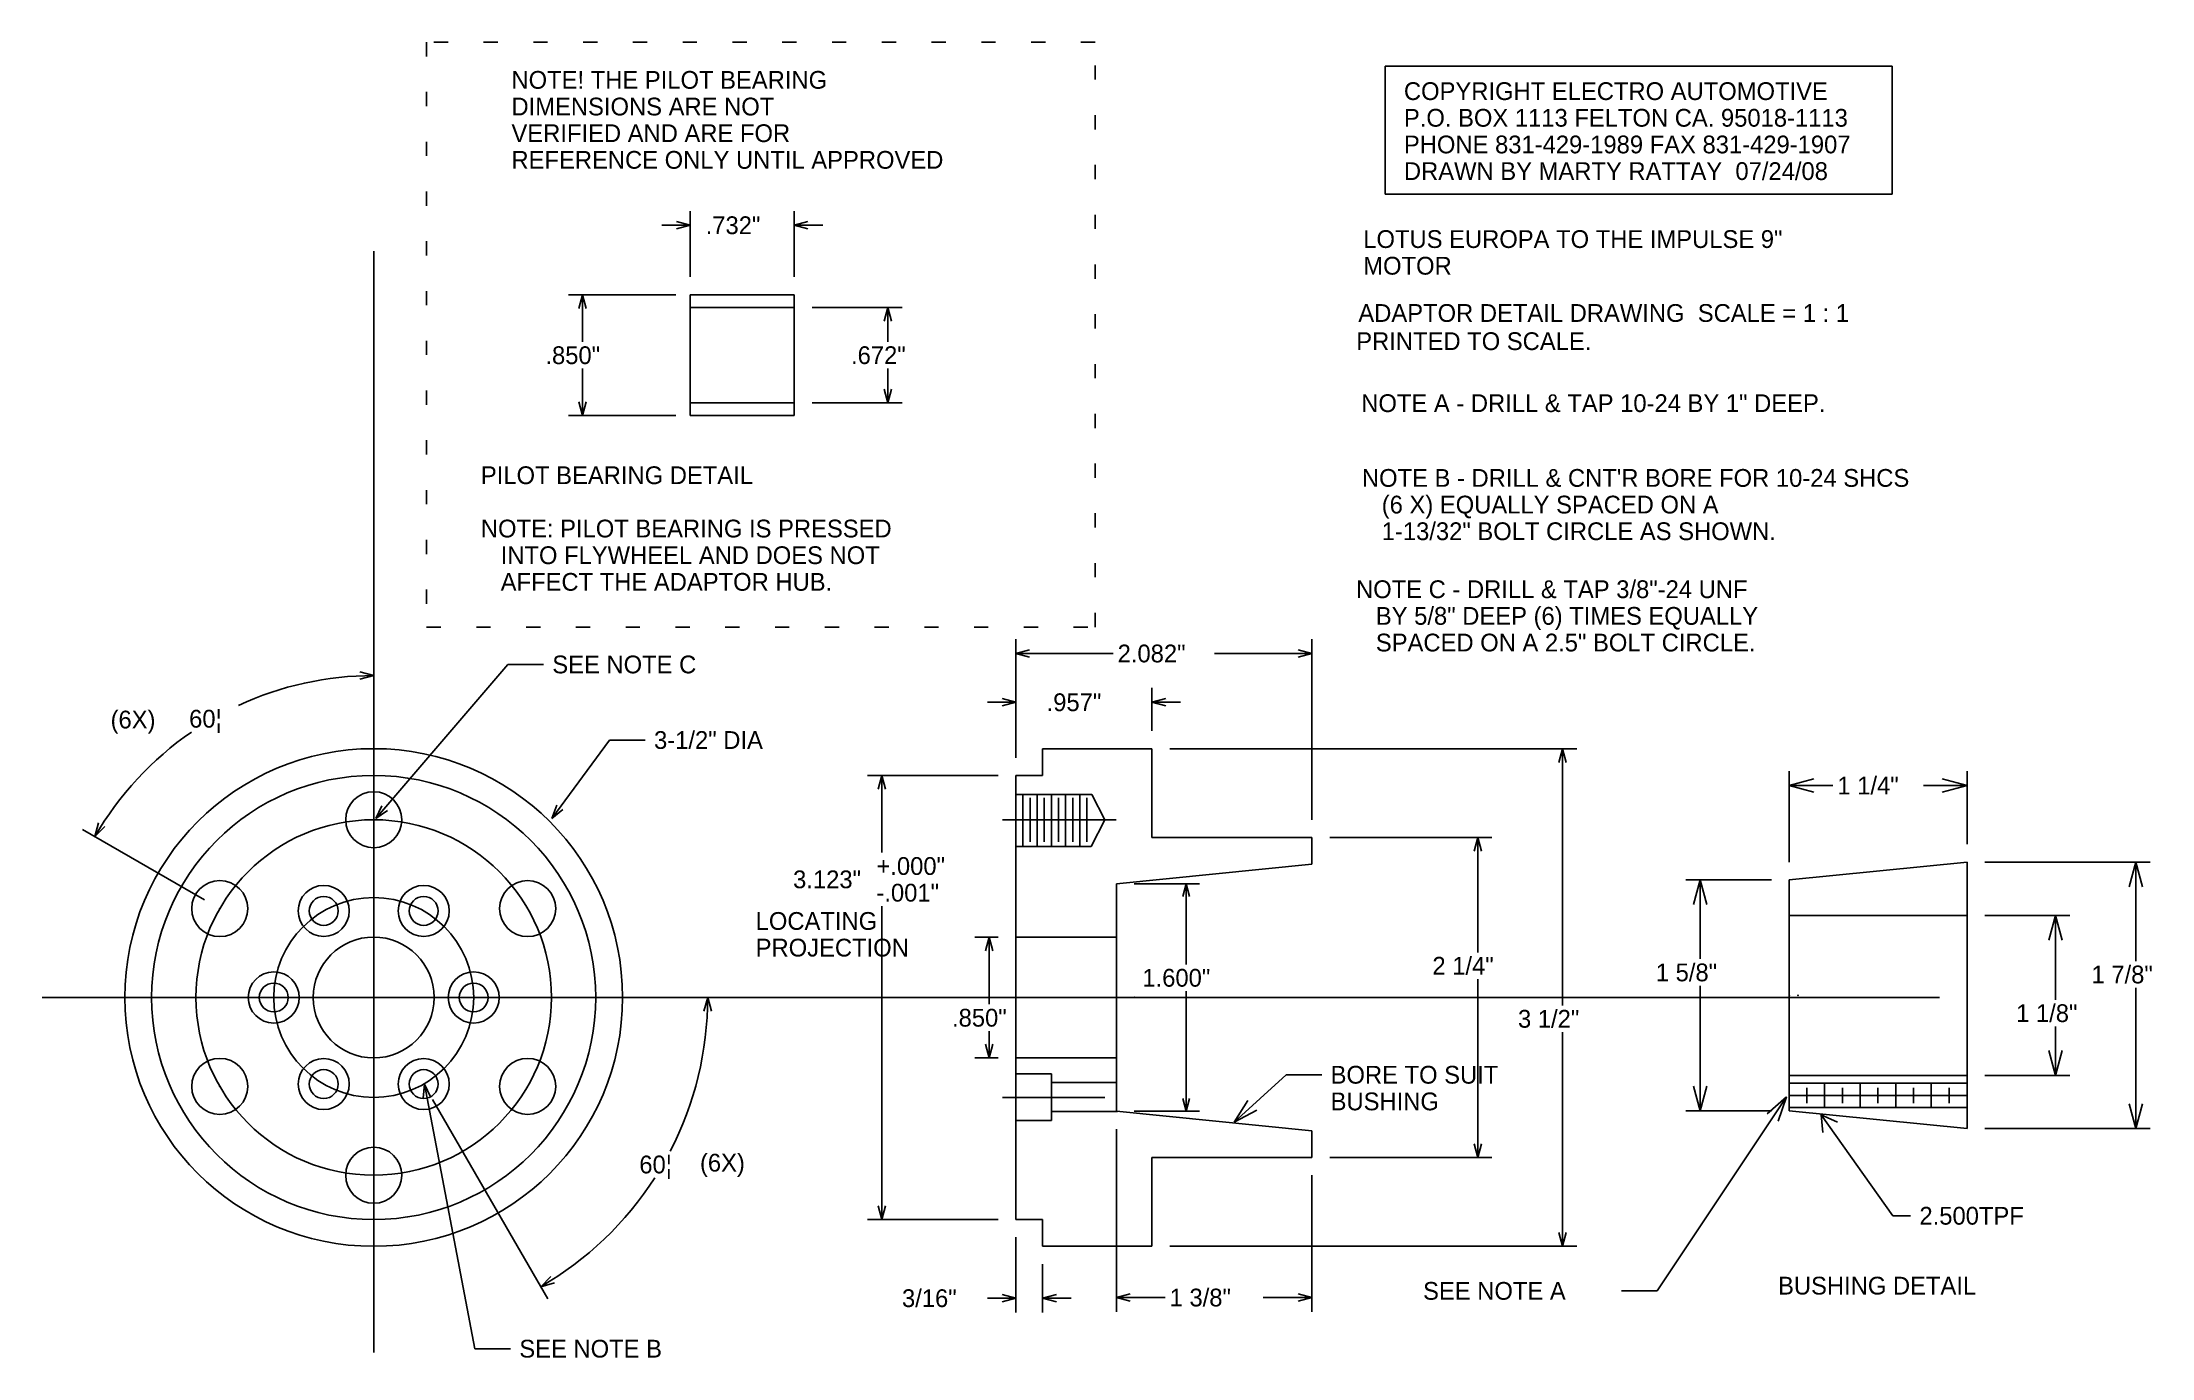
# Model space of a CAD drawing. Extents: x -2.3 to 12.5, y -2.5 to 6.7.
import ezdxf

# ---------------------------------------------------------------- set-up
doc = ezdxf.new("R2010")
doc.units = 0
doc.linetypes.add('DOT', pattern=[0.25, 0, -0.25])

msp = doc.modelspace()

# ---------------------------------------------------------------- linework, layer by layer
at = {"layer": '4', "color": 7}
msp.add_point((0, 0), dxfattribs=at)
at = {"layer": '5', "color": 7}
for p in [(9.954444, 0.015035), (9.954444, 0.015035), (9.954444, 0.015035), (10.016944, 0.015035)]:
    msp.add_point(p, dxfattribs=at)
at = {"layer": 'BUSHING', "color": 7}
msp.add_point((9.954444, 0.015035), dxfattribs=at)
at = {"layer": 'DIMENSIONS', "color": 7, "linetype": 'CONTINUOUS'}
for p, q in [((7.111853, 6.549526), (10.678304, 6.549526)), ((7.111853, 5.649541), (7.111853, 6.549526)), ((10.678304, 6.549526), (10.678304, 5.649541)), ((10.678304, 5.649541), (7.111853, 5.649541)), ((0, 5.25), (0, -2.497346)), ((4.515769, 1.6865), (4.515769, 2.520006)), ((4.515769, 2.420006), (4.612362, 2.445888)), ((4.515769, 2.420006), (4.612362, 2.394124)), ((4.515769, 2.420006), (5.200139, 2.420006)), ((5.913499, 2.420006), (6.597869, 2.420006)), ((6.597869, 2.420006), (6.501276, 2.445888)), ((6.597869, 2.420006), (6.501276, 2.394124)), ((6.597869, 1.25), (6.597869, 2.520006)), ((0, 2.264076), (-0.096593, 2.289958)), ((0, 2.264076), (-0.096593, 2.238194)), ((0, 1.375), (0, 2.364076)), ((0.014025, 1.257913), (0.943407, 2.342292)), ((0.943407, 2.342292), (1.193407, 2.342292)), ((4.515769, 2.076859), (4.419177, 2.102741)), ((4.515769, 1.6865), (4.515769, 2.176859)), ((5.472869, 1.875), (5.472869, 2.176859)), ((5.472869, 2.076859), (5.569461, 2.102741)), ((4.515769, 2.076859), (4.315769, 2.076859)), ((4.515769, 2.076859), (4.419177, 2.050977)), ((5.472869, 2.076859), (5.569461, 2.050977)), ((5.472869, 2.076859), (5.672869, 2.076859)), ((1.251791, 1.259195), (1.65887, 1.810804)), ((1.65887, 1.810804), (1.90887, 1.810804)), ((5.597869, 1.75), (8.460709, 1.75)), ((8.360709, 1.75), (8.334827, 1.653407)), ((8.360709, 1.75), (8.386591, 1.653407)), ((8.360709, -0.055881), (8.360709, 1.75)), ((4.390769, 1.5615), (3.473317, 1.5615)), ((3.573317, 1.5615), (3.547435, 1.464907)), ((3.573317, 1.5615), (3.599199, 1.464907)), ((3.573317, 1.018843), (3.573317, 1.5615)), ((9.954444, 0.952535), (9.954444, 1.59074)), ((9.954444, 1.49074), (10.12831, 1.537327)), ((9.954444, 1.49074), (10.12831, 1.444152)), ((9.954444, 1.49074), (10.261565, 1.49074)), ((10.897322, 1.49074), (11.204444, 1.49074)), ((11.204444, 1.49074), (11.030577, 1.537327)), ((11.204444, 1.49074), (11.030577, 1.444152)), ((11.204444, 1.077535), (11.204444, 1.59074)), ((0.014025, 1.257913), (0.057232, 1.348097)), ((1.251791, 1.259195), (1.288322, 1.352283)), ((-1.960748, 1.132038), (-1.934866, 1.228631)), ((-1.960748, 1.132038), (-1.890037, 1.202749)), ((0.014025, 1.257913), (0.096535, 1.314411)), ((1.251791, 1.259195), (1.329972, 1.321546)), ((-1.190785, 0.6875), (-2.04735, 1.182038)), ((6.722869, 1.125), (7.863818, 1.125)), ((7.763818, 1.125), (7.737936, 1.028408)), ((7.763818, 1.125), (7.7897, 1.028408)), ((7.763818, 0.317176), (7.763818, 1.125)), ((11.329444, 0.952535), (12.491321, 0.952535)), ((12.391321, 0.952535), (12.344734, 0.778668)), ((12.391321, 0.952535), (12.437909, 0.778668)), ((12.391321, 0.256447), (12.391321, 0.952535)), ((5.347869, 0.8), (5.80684, 0.8)), ((5.71309, 0.8), (5.688825, 0.709444)), ((5.71309, 0.8), (5.737354, 0.709444)), ((5.71309, 0.232903), (5.71309, 0.8)), ((9.829444, 0.827535), (9.228177, 0.827535)), ((9.328177, 0.827535), (9.281589, 0.653668)), ((9.328177, 0.827535), (9.374764, 0.653668)), ((9.328177, 0.271289), (9.328177, 0.827535)), ((3.573317, -1.5615), (3.573317, 0.643061)), ((11.329444, 0.577526), (11.927269, 0.577526)), ((11.827269, 0.577526), (11.780681, 0.40366)), ((11.827269, 0.577526), (11.873856, 0.40366)), ((11.827269, -0.015645), (11.827269, 0.577526)), ((4.390769, 0.425), (4.227966, 0.425)), ((4.327966, 0.425), (4.302084, 0.328407)), ((4.327966, 0.425), (4.353848, 0.328407)), ((4.327966, -0.047486), (4.327966, 0.425)), ((-2.331328, 0), (11.011873, 0)), ((0.828, 0.000002), (2.448483, 0.000007)), ((2.348483, 0.000006), (2.322601, -0.096586)), ((2.348483, 0.000006), (2.374365, -0.096586)), ((5.71309, -0.8), (5.71309, 0.044808)), ((7.763818, -1.125), (7.763818, 0.129503)), ((9.328177, -0.797465), (9.328177, 0.082739)), ((12.391321, -0.922465), (12.391321, 0.068131)), ((4.327966, -0.425), (4.327966, -0.236083)), ((8.360709, -1.75), (8.360709, -0.243554)), ((11.827269, -0.547457), (11.827269, -0.203962)), ((4.390769, -0.425), (4.227966, -0.425)), ((4.327966, -0.425), (4.302084, -0.328407)), ((4.327966, -0.425), (4.353848, -0.328407)), ((11.827269, -0.547457), (11.780681, -0.37359)), ((11.827269, -0.547457), (11.873856, -0.37359)), ((6.050738, -0.875855), (6.41652, -0.543326)), ((6.41652, -0.543326), (6.66652, -0.543326)), ((11.329444, -0.547457), (11.927269, -0.547457)), ((0.356174, -0.608876), (0.34886, -0.708608)), ((0.356174, -0.608876), (0.399706, -0.698904)), ((0.356174, -0.608876), (0.711372, -2.469872)), ((0.414001, -0.717067), (1.224245, -2.120446)), ((5.71309, -0.8), (5.688825, -0.709444)), ((5.71309, -0.8), (5.737354, -0.709444)), ((6.050738, -0.875855), (6.14805, -0.724428)), ((9.934137, -0.699034), (9.025234, -2.063441)), ((9.328177, -0.797465), (9.281589, -0.623599)), ((9.328177, -0.797465), (9.374764, -0.623599)), ((9.934137, -0.699034), (9.798973, -0.817905)), ((9.934137, -0.699034), (9.876517, -0.869562)), ((5.347869, -0.8), (5.80684, -0.8)), ((6.050738, -0.875855), (6.210727, -0.793371)), ((9.829444, -0.797465), (9.228177, -0.797465)), ((10.179921, -0.82532), (10.293483, -0.877557)), ((10.179921, -0.82532), (10.191464, -0.949786)), ((10.179921, -0.82532), (10.682414, -1.535063)), ((12.391321, -0.922465), (12.344734, -0.748599)), ((12.391321, -0.922465), (12.437909, -0.748599)), ((5.222869, -0.925), (5.222869, -2.209804)), ((7.763818, -1.125), (7.737936, -1.028407)), ((7.763818, -1.125), (7.7897, -1.028407)), ((11.329444, -0.922465), (12.491321, -0.922465)), ((6.722869, -1.125), (7.863818, -1.125)), ((6.597869, -1.25), (6.597869, -2.209804)), ((3.573317, -1.5615), (3.547435, -1.464907)), ((3.573317, -1.5615), (3.599199, -1.464907)), ((4.390769, -1.5615), (3.473317, -1.5615)), ((10.682414, -1.535063), (10.807414, -1.535063)), ((4.515769, -1.6865), (4.515769, -2.214509)), ((5.597869, -1.75), (8.460709, -1.75)), ((8.360709, -1.75), (8.334827, -1.653407)), ((8.360709, -1.75), (8.386591, -1.653407)), ((4.703769, -1.875), (4.703769, -2.214509)), ((1.174245, -2.033844), (1.244956, -1.963133)), ((1.174245, -2.033844), (1.270838, -2.007962)), ((9.025234, -2.063441), (8.775234, -2.063441)), ((4.515769, -2.114509), (4.315769, -2.114509)), ((4.515769, -2.114509), (4.419177, -2.088627)), ((4.515769, -2.114509), (4.419177, -2.14039)), ((4.703769, -2.114509), (4.800362, -2.088627)), ((4.703769, -2.114509), (4.800362, -2.14039)), ((4.703769, -2.114509), (4.903769, -2.114509)), ((5.222869, -2.109804), (5.319461, -2.083922)), ((5.222869, -2.109804), (5.319461, -2.135686)), ((5.222869, -2.109804), (5.565913, -2.109804)), ((6.254825, -2.109804), (6.597869, -2.109804)), ((6.597869, -2.109804), (6.501276, -2.083922)), ((6.597869, -2.109804), (6.501276, -2.135686)), ((0.711372, -2.469872), (0.961372, -2.469872))]:
    msp.add_line(p, q, dxfattribs=at)
for radius, start, end in [(2.264076, 90, 114.833475), (2.264076, 124.46029, 150), (2.348483, 332.61399, 360.000155), (2.348483, 300.000102, 327.315468)]:
    msp.add_arc((0, 0), radius, start, end, dxfattribs=at)
at = {"layer": 'DIMENSIONS', "color": 7}
for p in [(0, 0), (4.515769, 0), (5.222869, 0), (5.222869, 0), (5.347869, 0)]:
    msp.add_point(p, dxfattribs=at)
at = {"layer": 'HUB', "color": 7, "linetype": 'CONTINUOUS'}
for p, q in [((4.703769, 1.75), (4.703769, 1.5615)), ((4.703769, 1.75), (5.472869, 1.75)), ((5.472869, 1.75), (5.472869, 1.125)), ((4.515769, 1.5615), (4.515769, -1.5615)), ((4.515769, 1.5615), (4.703769, 1.5615)), ((4.515769, 1.427), (5.050921, 1.427)), ((4.565769, 1.427), (4.565769, 1.063)), ((4.615769, 1.404819), (4.615769, 1.094998)), ((4.665769, 1.427), (4.665769, 1.063)), ((4.715769, 1.404819), (4.715769, 1.094998)), ((4.765769, 1.427), (4.765769, 1.063)), ((4.815769, 1.404819), (4.815769, 1.094998)), ((4.865769, 1.427), (4.865769, 1.063)), ((4.915769, 1.404819), (4.915769, 1.094998)), ((4.965769, 1.427), (4.965769, 1.063)), ((5.015769, 1.404819), (5.015769, 1.094998)), ((5.050921, 1.427), (5.140769, 1.25)), ((5.22142, 1.25), (4.421034, 1.25)), ((5.140769, 1.25), (5.045845, 1.063)), ((4.515769, 1.063), (5.045845, 1.063)), ((5.472869, 1.125), (6.597869, 1.125)), ((6.597869, 0.9375), (6.597869, 1.125)), ((5.222869, 0.8), (6.597869, 0.9375)), ((9.954444, 0.827535), (11.204444, 0.952535)), ((11.204444, 0.015035), (11.204444, 0.952535)), ((5.222869, 0.8), (5.222869, -0.8)), ((9.954444, 0.015035), (9.954444, 0.827535)), ((9.954444, 0.577526), (11.204444, 0.577526)), ((4.515769, 0.425), (5.222869, 0.425)), ((9.954444, -0.797465), (9.954444, 0.015035)), ((11.204444, 0.015035), (11.204444, -0.922465)), ((5.222869, -0.425), (4.515769, -0.425)), ((4.765769, -0.53631), (4.515769, -0.53631)), ((4.765769, -0.53631), (4.765769, -0.864309)), ((9.954444, -0.547457), (11.204444, -0.547457)), ((5.140769, -0.7031), (4.4211, -0.7031)), ((4.765769, -0.597736), (5.222869, -0.597736)), ((9.953303, -0.688993), (11.204444, -0.688993)), ((9.954444, -0.602124), (11.204444, -0.602124)), ((10.078303, -0.688993), (10.078303, -0.634293)), ((10.078303, -0.688993), (10.078303, -0.743693)), ((10.203303, -0.688993), (10.203303, -0.602607)), ((10.203303, -0.688993), (10.203303, -0.77538)), ((10.328303, -0.688993), (10.328303, -0.634293)), ((10.328303, -0.688993), (10.328303, -0.743693)), ((10.453303, -0.688993), (10.453303, -0.602607)), ((10.453303, -0.688993), (10.453303, -0.77538)), ((10.578303, -0.688993), (10.578303, -0.634293)), ((10.578303, -0.688993), (10.578303, -0.743693)), ((10.703303, -0.688993), (10.703303, -0.602607)), ((10.703303, -0.688993), (10.703303, -0.77538)), ((10.828303, -0.688993), (10.828303, -0.634293)), ((10.828303, -0.688993), (10.828303, -0.743693)), ((10.953303, -0.688993), (10.953303, -0.602607)), ((10.953303, -0.688993), (10.953303, -0.77538)), ((11.078303, -0.688993), (11.078303, -0.634293)), ((11.078303, -0.688993), (11.078303, -0.743693)), ((4.515769, -0.864309), (4.765769, -0.864309)), ((4.765769, -0.800836), (5.231235, -0.800836)), ((5.222869, -0.8), (6.597869, -0.9375)), ((9.954444, -0.774023), (11.204444, -0.774023)), ((9.954444, -0.797465), (11.204444, -0.922465)), ((6.597869, -0.9375), (6.597869, -1.125)), ((6.597869, -1.125), (5.472869, -1.125)), ((5.472869, -1.125), (5.472869, -1.75)), ((4.515769, -1.5615), (4.703769, -1.5615)), ((4.703769, -1.5615), (4.703769, -1.75)), ((4.703769, -1.75), (5.472869, -1.75))]:
    msp.add_line(p, q, dxfattribs=at)
for centre, radius in [((0, 0), 1.75), ((0, 0), 1.5615), ((0, 1.25), 0.197), ((0, 0), 1.25), ((-1.082532, 0.625), 0.197), ((-0.351501, 0.608816), 0.179499), ((0.3515, 0.608816), 0.1795), ((1.082532, 0.625), 0.197), ((0, 0), 0.703001), ((-0.351501, 0.608816), 0.1015), ((0.3515, 0.608816), 0.101499), ((0, 0), 0.425), ((-0.703, 0), 0.1795), ((0.703, 0.000002), 0.1795), ((-0.703, 0), 0.1015), ((0.703, 0.000002), 0.1015), ((-1.082532, -0.625), 0.197), ((-0.3515, -0.608816), 0.1795), ((0.351501, -0.608814), 0.179501), ((1.082532, -0.625), 0.197), ((-0.3515, -0.608816), 0.101499), ((0.351501, -0.608814), 0.1015), ((0, -1.25), 0.197)]:
    msp.add_circle(centre, radius, dxfattribs=at)
at = {"layer": 'HUB', "color": 7}
for p in [(0, 1.25), (4.515769, 1.25), (4.615769, 1.25), (-1.082532, 0.625), (1.082532, 0.625), (4.515769, 0), (9.954444, 0.015035), (9.954444, 0.015035), (9.954444, 0.015035), (9.954444, 0.015035), (9.954444, 0.015035), (10.016944, 0.015035), (-1.082532, -0.625), (1.082532, -0.625), (4.515769, -0.7031), (10.078303, -0.688993), (10.203303, -0.688993), (10.203303, -0.688993), (10.328303, -0.688993), (10.328303, -0.688993), (10.453303, -0.688993), (10.453303, -0.688993), (10.453303, -0.688993), (10.578303, -0.688993), (10.703303, -0.688993), (10.703303, -0.688993), (10.828303, -0.688993), (10.953303, -0.688993), (10.953303, -0.688993), (11.078303, -0.688993), (11.079764, -0.688073), (11.079764, -0.688073), (11.079772, -0.688073), (11.079772, -0.688073), (0, -1.25)]:
    msp.add_point(p, dxfattribs=at)
at = {"layer": 'PILOT BEARING', "color": 7, "linetype": 'DOT'}
for p, q in [((0.372119, 6.718771), (0.372119, 2.605279)), ((5.073056, 6.718771), (0.372119, 6.718771)), ((5.073056, 2.605279), (5.073056, 6.718771)), ((0.372119, 2.605279), (5.073056, 2.605279))]:
    msp.add_line(p, q, dxfattribs=at)
at = {"layer": 'PILOT BEARING', "color": 7, "linetype": 'CONTINUOUS'}
for p, q in [((2.225285, 5.06778), (2.225285, 5.531339)), ((2.957285, 5.06778), (2.957285, 5.531339)), ((2.225285, 5.431339), (2.025285, 5.431339)), ((2.225285, 5.431339), (2.128692, 5.457221)), ((2.225285, 5.431339), (2.128692, 5.405458)), ((2.957285, 5.431339), (3.053877, 5.457221)), ((2.957285, 5.431339), (3.053877, 5.405458)), ((2.957285, 5.431339), (3.157285, 5.431339)), ((2.125285, 4.94278), (1.368691, 4.94278)), ((1.468691, 4.94278), (1.442809, 4.846188)), ((1.468691, 4.94278), (1.494573, 4.846188)), ((1.468691, 4.612079), (1.468691, 4.94278)), ((2.225285, 4.94278), (2.957285, 4.94278)), ((2.225285, 4.94278), (2.225285, 4.09278)), ((2.957285, 4.94278), (2.957285, 4.09278)), ((2.957285, 4.85378), (2.225285, 4.85378)), ((3.082285, 4.85378), (3.716198, 4.85378)), ((3.616198, 4.85378), (3.590316, 4.757188)), ((3.616198, 4.85378), (3.64208, 4.757188)), ((3.616198, 4.611766), (3.616198, 4.85378)), ((1.468691, 4.09278), (1.468691, 4.423482)), ((3.616198, 4.18178), (3.616198, 4.423795)), ((1.468691, 4.09278), (1.442809, 4.189373)), ((1.468691, 4.09278), (1.494573, 4.189373)), ((2.957285, 4.18178), (2.225285, 4.18178)), ((3.082285, 4.18178), (3.716198, 4.18178)), ((3.616198, 4.18178), (3.590316, 4.278373)), ((3.616198, 4.18178), (3.64208, 4.278373)), ((2.125285, 4.09278), (1.368691, 4.09278)), ((2.225285, 4.09278), (2.957285, 4.09278))]:
    msp.add_line(p, q, dxfattribs=at)

# ---------------------------------------------------------------- texts
at = {"layer": 'DIMENSIONS', "color": 7}
for s, p in [('COPYRIGHT ELECTRO AUTOMOTIVE', (7.244599, 6.312031)), ('P.O. BOX 1113 FELTON CA. 95018-1113', (7.244599, 6.12453)), ('PHONE 831-429-1989 FAX 831-429-1907', (7.244599, 5.93703)), ('DRAWN BY MARTY RATTAY  07/24/08', (7.244599, 5.74953)), ('LOTUS EUROPA TO THE IMPULSE 9"', (6.958676, 5.27157)), ('MOTOR', (6.958676, 5.084071)), ('ADAPTOR DETAIL DRAWING  SCALE = 1 : 1', (6.92417, 4.751685)), ('PRINTED TO SCALE.', (6.90944, 4.553445)), ('NOTE A - DRILL & TAP 10-24 BY 1" DEEP.', (6.944624, 4.117502)), ("NOTE B - DRILL & CNT'R BORE FOR 10-24 SHCS", (6.949275, 3.591694)), ('   (6 X) EQUALLY SPACED ON A', (6.949275, 3.404194)), ('   1-13/32" BOLT CIRCLE AS SHOWN.', (6.949275, 3.216694)), ('NOTE C - DRILL & TAP 3/8"-24 UNF', (6.907886, 2.808844)), ('   BY 5/8" DEEP (6) TIMES EQUALLY', (6.907886, 2.621344)), ('   SPACED ON A 2.5" BOLT CIRCLE.', (6.907886, 2.433844)), ('SEE NOTE C', (1.255907, 2.279792)), ('2.082"', (5.231389, 2.356957)), ('.957"', (4.732045, 2.014052)), ('(6X)', (-1.850405, 1.892267)), ('60¦', (-1.298098, 1.898023)), ('3-1/2" DIA', (1.971371, 1.748304)), ('1 1/4"', (10.292815, 1.428167)), ('3.123"', (2.94922, 0.768359)), ('+.000"', (3.535263, 0.862202)), ('-.001"', (3.535263, 0.674515)), ('LOCATING', (2.685929, 0.47575)), ('PROJECTION', (2.685929, 0.28825)), ('1.600"', (5.405305, 0.076058)), ('2 1/4"', (7.44488, 0.160753)), ('1 5/8"', (9.015844, 0.113989)), ('1 7/8"', (12.079902, 0.099381)), ('.850"', (4.066678, -0.204833)), ('3 1/2"', (8.04678, -0.212304)), ('1 1/8"', (11.549788, -0.172712)), ('BORE TO SUIT', (6.72902, -0.605826)), ('BUSHING', (6.72902, -0.793326)), ('60¦', (1.867788, -1.236961)), ('(6X)', (2.294236, -1.22433)), ('2.500TPF', (10.869914, -1.597563)), ('3/16"', (3.714875, -2.17723)), ('1 3/8"', (5.597163, -2.172712)), ('SEE NOTE A', (7.379151, -2.125941)), ('BUSHING DETAIL', (9.875491, -2.089078)), ('SEE NOTE B', (1.023872, -2.532372))]:
    msp.add_text(s, height=0.125, dxfattribs=at).set_placement(p)
at = {"layer": 'PILOT BEARING', "color": 7}
for s, p in [('NOTE! THE PILOT BEARING', (0.968709, 6.391186)), ('DIMENSIONS ARE NOT ', (0.968709, 6.203686)), ('VERIFIED AND ARE FOR ', (0.968709, 6.016186)), ('REFERENCE ONLY UNTIL APPROVED', (0.968709, 5.828686)), ('.732"', (2.334425, 5.368746)), ('.850"', (1.207403, 4.454732)), ('.672"', (3.356467, 4.455045)), ('PILOT BEARING DETAIL', (0.753606, 3.610675)), ('NOTE: PILOT BEARING IS PRESSED', (0.753606, 3.235675)), ('   INTO FLYWHEEL AND DOES NOT', (0.753606, 3.048175)), ('   AFFECT THE ADAPTOR HUB.', (0.753606, 2.860675))]:
    msp.add_text(s, height=0.125, dxfattribs=at).set_placement(p)

doc.saveas('drawing.dxf')
